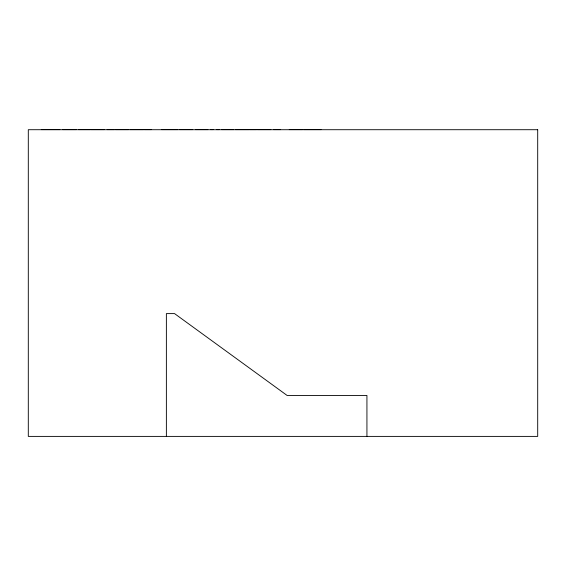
<?xml version="1.0" encoding="UTF-8"?>
<svg xmlns="http://www.w3.org/2000/svg" width="566" height="566" viewBox="0 0 566 566"><rect width="100%" height="100%" fill="white"/><g stroke="black" fill="none" stroke-linecap="round" stroke-linejoin="round"><path stroke-width="0.85" d="M41.297 129.607L59.862 129.607M62.876 129.607L76.233 129.607M78.504 129.607L90.206 129.607M91.26 129.607L104.158 129.607M107.137 129.607L114.007 129.607M115.881 129.607L128.312 129.607M130.116 129.607L143.276 129.607M144.663 129.607L151.228 129.607M161.734 129.607L177.823 129.607M179.811 129.607L192.702 129.607M195.433 129.607L207.864 129.607M210.701 129.607L213.078 129.607M216.636 129.607L219.049 129.607M221.674 129.607L233.758 129.607M235.477 129.607L248.828 129.607M249.712 129.607L256.278 129.607M257.693 129.607L270.852 129.607M273.739 129.607L280.609 129.607M289.268 129.607L302.322 129.607M303.992 129.607L321 129.607M366.931 436.393L366.931 395.464L287.118 395.464L174.561 313.606L166.376 313.606L166.376 436.393M537.7 129.713L28.3 129.713L28.3 436.393L537.7 436.393L537.7 129.713"/></g></svg>
